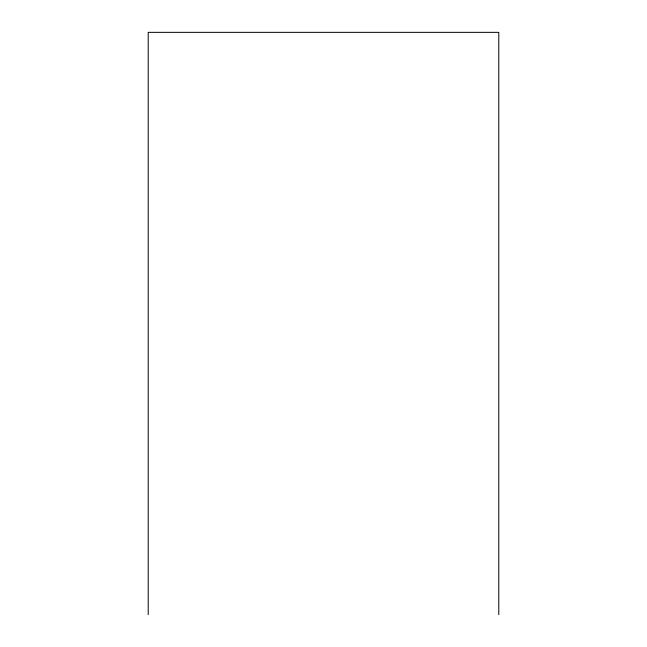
<?xml version="1.0" encoding="UTF-8"?>
<svg xmlns="http://www.w3.org/2000/svg" width="647" height="647" viewBox="0 0 647 647"><rect width="100%" height="100%" fill="white"/><g stroke="black" fill="none" stroke-linecap="round" stroke-linejoin="round"><path stroke-width="0.97" d="M498.788 614.65L498.788 32.35L148.212 32.35L148.212 614.65"/></g></svg>
